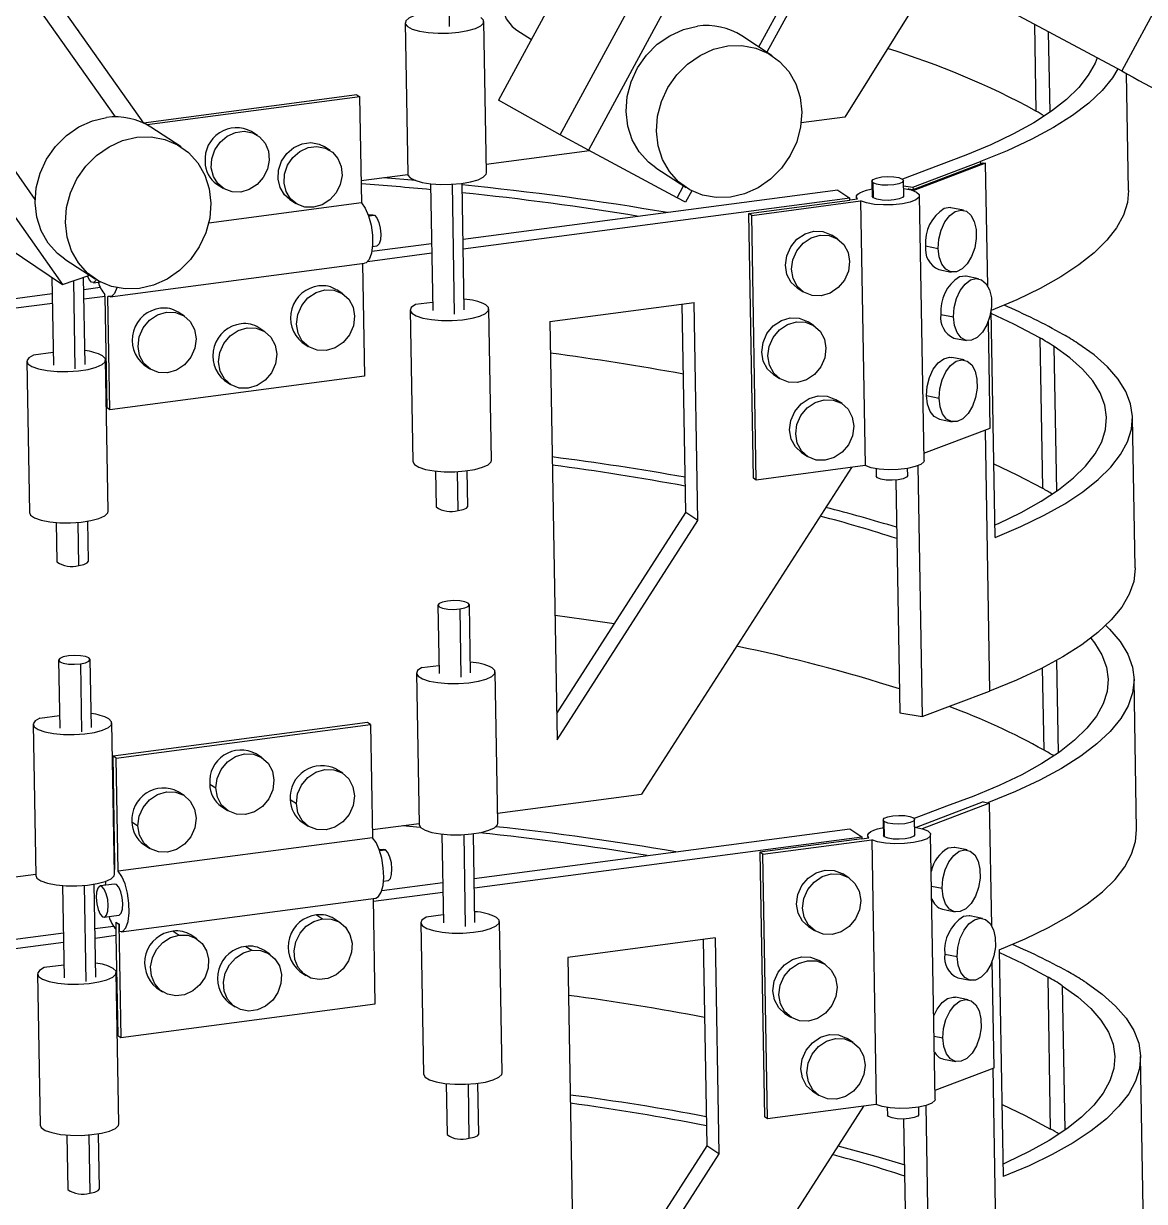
# Model space of a CAD drawing. Header units: inches. Extents: x 0.1 to 8.4, y 0.1 to 10.9.
# Drawn here: x 4.435 to 5.057, y 8.071 to 8.726 of the extents above; entities that cross this region are included whole.
import ezdxf

# ---------------------------------------------------------------- set-up
doc = ezdxf.new("R2010")
doc.units = ezdxf.units.IN
doc.header["$MEASUREMENT"] = 0

msp = doc.modelspace()

# ---------------------------------------------------------------- linework, layer by layer
at = {"color": 7, "linetype": 'Continuous', "lineweight": 25}
for p, q in [((4.78373, 8.84035), (4.69854, 8.68321)), ((4.73284, 8.66394), (4.81806, 8.82114)), ((4.83366, 8.81263), (4.74844, 8.65544)), ((4.83477, 8.81202), (5.04458, 8.69944)), ((5.09565, 8.79366), (5.04458, 8.69944)), ((4.84308, 8.71277), (4.88289, 8.7862)), ((4.88761, 8.78367), (4.84758, 8.70983)), ((4.94133, 8.75485), (4.89078, 8.67383)), ((4.50149, 8.67045), (4.44823, 8.74575)), ((4.43966, 8.73885), (4.48559, 8.67392)), ((4.64662, 8.72614), (4.64809, 8.64213)), ((4.69183, 8.64289), (4.69036, 8.7269)), ((4.70865, 8.72214), (4.71677, 8.71684)), ((4.46567, 8.72109), (4.46567, 8.72115)), ((4.85048, 8.70794), (4.83366, 8.71892)), ((4.4412, 8.62811), (4.39073, 8.69946)), ((5.04837, 8.63298), (5.04724, 8.69802)), ((4.37906, 8.69006), (4.4563, 8.58085)), ((4.61985, 8.68617), (4.50144, 8.67052)), ((4.62153, 8.68507), (4.50341, 8.66946)), ((4.61985, 8.68617), (4.62153, 8.68507)), ((4.62256, 8.62599), (4.62153, 8.68507)), ((4.73284, 8.66394), (4.69854, 8.68321)), ((4.89078, 8.67383), (4.86664, 8.67064)), ((4.52229, 8.65724), (4.50547, 8.66821)), ((4.56466, 8.66367), (4.5613, 8.66586)), ((4.74844, 8.65544), (4.73284, 8.66394)), ((4.60509, 8.6552), (4.60173, 8.6574)), ((4.74906, 8.65511), (4.69175, 8.64753)), ((4.79768, 8.62902), (4.74844, 8.65544)), ((4.78584, 8.64565), (4.80267, 8.63467)), ((4.94281, 8.647), (4.92281, 8.63938)), ((4.92869, 8.63483), (4.96609, 8.64907)), ((4.92871, 8.63355), (4.96612, 8.64779)), ((4.96904, 8.64814), (4.92921, 8.63298)), ((4.96609, 8.64907), (4.96612, 8.64779)), ((4.96771, 8.6484), (4.96904, 8.64814)), ((4.97023, 8.57992), (4.96904, 8.64814)), ((4.64813, 8.64177), (4.62234, 8.63836)), ((4.6526, 8.63852), (4.63468, 8.63999)), ((4.66079, 8.63683), (4.66202, 8.56648)), ((4.67952, 8.56678), (4.67829, 8.63701)), ((4.90592, 8.63821), (4.90606, 8.62981)), ((4.90674, 8.62889), (4.90659, 8.6373)), ((4.92356, 8.63011), (4.92341, 8.63852)), ((4.54217, 8.63655), (4.54554, 8.63436)), ((4.88688, 8.63326), (4.67884, 8.60577)), ((4.79768, 8.62902), (4.80125, 8.6356)), ((4.80583, 8.63284), (4.80245, 8.62659)), ((4.88688, 8.63326), (4.89361, 8.62887)), ((4.92346, 8.6357), (4.92869, 8.63483)), ((4.92643, 8.63393), (4.92605, 8.63378)), ((4.92643, 8.63393), (4.92871, 8.63355)), ((4.92854, 8.63311), (4.92921, 8.63298)), ((4.92869, 8.63483), (4.92871, 8.63355)), ((4.92921, 8.63298), (4.92921, 8.63287)), ((4.93487, 8.48314), (4.93231, 8.63017)), ((4.62243, 8.62611), (4.53758, 8.6149)), ((4.5826, 8.62809), (4.58597, 8.6259)), ((4.89361, 8.62887), (4.67893, 8.60051)), ((4.80245, 8.62659), (4.79768, 8.62902)), ((4.83749, 8.62031), (4.89363, 8.62773)), ((4.83912, 8.61924), (4.89956, 8.62723)), ((4.89363, 8.62773), (4.89361, 8.62887)), ((4.89363, 8.62777), (4.89791, 8.62833)), ((4.89732, 8.62956), (4.89734, 8.62826)), ((4.89956, 8.62723), (4.90213, 8.4802)), ((4.90674, 8.62889), (4.90606, 8.62981)), ((4.62861, 8.61958), (4.62626, 8.61927)), ((4.84005, 8.47328), (4.83749, 8.62031)), ((4.83912, 8.61924), (4.83749, 8.62031)), ((4.84168, 8.47222), (4.83912, 8.61924)), ((4.95666, 8.6221), (4.94971, 8.62347)), ((4.88692, 8.60607), (4.88356, 8.60827)), ((4.42677, 8.60075), (4.4563, 8.58085)), ((4.66147, 8.5982), (4.62577, 8.59348)), ((4.66138, 8.60347), (4.62814, 8.59907)), ((4.6285, 8.60192), (4.6309, 8.60224)), ((4.93571, 8.60226), (4.94266, 8.60089)), ((4.45766, 8.59494), (4.47448, 8.58397)), ((4.48286, 8.57397), (4.62417, 8.59264)), ((4.62297, 8.59248), (4.62406, 8.52989)), ((4.45055, 8.58473), (4.4514, 8.53601)), ((4.4563, 8.58085), (4.47108, 8.58586)), ((4.46889, 8.53631), (4.46805, 8.58483)), ((4.47108, 8.58586), (4.47066, 8.58646)), ((4.47108, 8.58586), (4.47131, 8.58604)), ((4.94295, 8.58913), (4.9499, 8.58776)), ((4.96512, 8.58406), (4.95817, 8.58543)), ((4.47737, 8.57915), (4.46817, 8.57794)), ((4.47352, 8.58178), (4.47735, 8.58229)), ((4.61201, 8.57567), (4.60865, 8.57786)), ((4.86443, 8.57896), (4.86779, 8.57677)), ((4.45071, 8.57563), (4.20051, 8.54257)), ((4.48004, 8.57423), (4.46826, 8.57267)), ((4.47999, 8.57426), (4.47997, 8.57524)), ((4.47999, 8.57426), (4.48004, 8.57423)), ((4.48112, 8.51229), (4.48004, 8.57423)), ((4.48275, 8.51122), (4.48165, 8.57411)), ((4.4508, 8.57036), (4.20724, 8.53818)), ((4.52405, 8.56325), (4.52068, 8.56545)), ((4.64941, 8.56651), (4.65087, 8.4825)), ((4.66194, 8.5709), (4.65233, 8.56963)), ((4.69461, 8.48326), (4.69315, 8.56728)), ((4.72706, 8.56019), (4.80711, 8.57077)), ((4.80249, 8.4542), (4.80048, 8.56989)), ((4.80922, 8.44981), (4.80711, 8.57077)), ((4.9743, 8.44033), (4.97211, 8.56635)), ((4.72706, 8.56019), (4.73111, 8.32799)), ((4.87378, 8.55792), (4.87041, 8.56011)), ((4.94417, 8.56422), (4.95112, 8.56285)), ((4.9716, 8.50111), (4.97057, 8.56045)), ((4.56881, 8.55462), (4.56545, 8.55681)), ((4.58952, 8.54855), (4.59289, 8.54636)), ((4.95141, 8.55109), (4.95836, 8.54972)), ((4.99915, 8.55118), (5.0006, 8.46763)), ((4.45128, 8.54307), (4.44023, 8.54161)), ((4.4818, 8.4549), (4.48033, 8.53892)), ((4.95714, 8.53893), (4.95019, 8.5403)), ((4.4366, 8.53816), (4.43806, 8.45414)), ((4.50156, 8.53614), (4.50492, 8.53394)), ((4.62406, 8.52989), (4.48275, 8.51122)), ((4.54632, 8.52751), (4.54969, 8.52531)), ((4.85129, 8.53081), (4.85465, 8.52861)), ((4.93619, 8.51908), (4.94314, 8.51772)), ((4.88927, 8.51464), (4.88591, 8.51683)), ((4.48275, 8.51122), (4.48112, 8.51229)), ((4.94343, 8.50596), (4.95038, 8.50459)), ((5.05202, 8.42341), (5.05057, 8.50696)), ((4.9348, 8.4871), (4.9716, 8.50111)), ((4.86678, 8.48752), (4.87015, 8.48533)), ((4.90213, 8.4802), (4.84168, 8.47222)), ((4.93138, 8.48014), (4.93381, 8.34078)), ((4.66358, 8.4772), (4.66392, 8.45726)), ((4.68142, 8.45756), (4.68107, 8.47738)), ((4.89447, 8.47919), (4.77797, 8.29781)), ((4.84168, 8.47222), (4.84005, 8.47328)), ((4.90822, 8.47854), (4.90829, 8.47439)), ((4.92579, 8.47469), (4.92572, 8.47869)), ((4.91915, 8.47221), (4.92141, 8.34284)), ((4.73086, 8.34248), (4.80249, 8.4542)), ((4.80922, 8.44981), (4.80249, 8.4542)), ((4.45292, 8.44864), (4.4533, 8.42679)), ((4.4708, 8.42709), (4.47041, 8.44934)), ((4.73111, 8.32799), (4.80922, 8.44981)), ((4.66488, 8.40265), (4.66554, 8.36484)), ((4.68303, 8.36515), (4.68237, 8.40295)), ((4.45425, 8.37218), (4.45491, 8.33437)), ((4.47241, 8.33468), (4.47175, 8.37248)), ((4.65585, 8.368), (4.66546, 8.36927)), ((4.65292, 8.36488), (4.65439, 8.28086)), ((4.69812, 8.28162), (4.69666, 8.36564)), ((5.0529, 8.27795), (5.05144, 8.3615)), ((4.93381, 8.34078), (4.97122, 8.35502)), ((4.92141, 8.34284), (4.93381, 8.34078)), ((4.44011, 8.33652), (4.44158, 8.2525)), ((4.44375, 8.33997), (4.45479, 8.34143)), ((4.48531, 8.25327), (4.48385, 8.33728)), ((4.6258, 8.33749), (4.48449, 8.31882)), ((4.48612, 8.31775), (4.62743, 8.33642)), ((4.62743, 8.33642), (4.6258, 8.33749)), ((4.62743, 8.33642), (4.62853, 8.27353)), ((4.48553, 8.25917), (4.48449, 8.31882)), ((4.48612, 8.31775), (4.48449, 8.31882)), ((4.48722, 8.25486), (4.48612, 8.31775)), ((4.56722, 8.31795), (4.56386, 8.32014)), ((4.61199, 8.30931), (4.60862, 8.31151)), ((4.53814, 8.30335), (4.54151, 8.30116)), ((4.52402, 8.2969), (4.52066, 8.29909)), ((4.69803, 8.28725), (4.77797, 8.29781)), ((4.54473, 8.29083), (4.5481, 8.28864)), ((4.58291, 8.29472), (4.58627, 8.29252)), ((4.94736, 8.29103), (4.92938, 8.28419)), ((4.96771, 8.29344), (4.93048, 8.27927)), ((4.97119, 8.29276), (4.93383, 8.27854)), ((4.96771, 8.29344), (4.97119, 8.29276)), ((4.97022, 8.29295), (4.97064, 8.29311)), ((4.97238, 8.22454), (4.97119, 8.29276)), ((4.9121, 8.28336), (4.91225, 8.27496)), ((4.92974, 8.27527), (4.9296, 8.28367)), ((4.49494, 8.28231), (4.49831, 8.28011)), ((4.5895, 8.2822), (4.59286, 8.28)), ((4.62845, 8.27805), (4.65438, 8.28148)), ((4.6452, 8.28027), (4.65504, 8.27943)), ((4.68502, 8.25093), (4.89361, 8.27849)), ((4.89361, 8.27849), (4.90033, 8.2741)), ((4.91292, 8.27405), (4.91277, 8.28245)), ((4.92967, 8.27946), (4.93057, 8.27931)), ((4.62853, 8.27353), (4.48722, 8.25486)), ((4.66709, 8.27556), (4.66795, 8.22622)), ((4.68545, 8.22652), (4.68459, 8.27574)), ((4.68511, 8.24566), (4.90033, 8.2741)), ((4.90035, 8.27295), (4.84367, 8.26546)), ((4.8453, 8.2644), (4.90575, 8.27238)), ((4.90033, 8.2741), (4.90035, 8.27295)), ((4.90035, 8.27299), (4.9041, 8.27349)), ((4.9035, 8.27471), (4.90353, 8.27341)), ((4.90575, 8.27238), (4.90831, 8.12536)), ((4.91292, 8.27405), (4.91225, 8.27496)), ((4.94106, 8.1283), (4.93849, 8.27532)), ((4.50153, 8.26979), (4.5049, 8.26759)), ((4.63484, 8.26706), (4.63238, 8.26673)), ((4.63584, 8.26678), (4.63484, 8.26706)), ((4.84367, 8.26546), (4.84623, 8.11843)), ((4.8453, 8.2644), (4.84367, 8.26546)), ((4.84787, 8.11737), (4.8453, 8.2644)), ((4.95881, 8.26672), (4.95186, 8.26809)), ((4.48521, 8.25913), (4.48553, 8.25917)), ((4.48554, 8.25593), (4.48548, 8.25916)), ((4.33385, 8.23913), (4.44156, 8.25336)), ((4.48553, 8.25618), (4.48526, 8.25615)), ((4.48554, 8.25593), (4.48527, 8.256)), ((4.8931, 8.25123), (4.88974, 8.25342)), ((4.45644, 8.247), (4.45733, 8.19575)), ((4.47483, 8.19605), (4.47392, 8.24771)), ((4.48536, 8.24778), (4.47728, 8.24672)), ((4.63372, 8.24415), (4.66756, 8.24862)), ((4.63466, 8.24938), (4.63713, 8.24971)), ((4.48901, 8.22134), (4.63032, 8.24001)), ((4.63006, 8.18118), (4.62904, 8.23984)), ((4.62907, 8.23825), (4.66765, 8.24335)), ((4.9451, 8.23375), (4.95205, 8.23238)), ((4.47957, 8.22937), (4.48765, 8.23043)), ((4.4861, 8.22663), (4.48597, 8.22662)), ((4.48597, 8.22662), (4.4861, 8.21936)), ((4.48597, 8.22662), (4.48766, 8.22552)), ((4.4861, 8.22663), (4.48778, 8.22554)), ((4.48778, 8.22554), (4.48766, 8.22552)), ((4.48766, 8.22552), (4.48875, 8.16251)), ((4.48778, 8.22554), (4.48785, 8.22147)), ((4.59744, 8.23063), (4.6008, 8.22843)), ((4.61066, 8.22628), (4.60729, 8.22848)), ((4.65534, 8.22625), (4.6568, 8.14224)), ((4.66787, 8.23064), (4.65826, 8.22937)), ((4.70054, 8.143), (4.69908, 8.22701)), ((4.96727, 8.22868), (4.96032, 8.23005)), ((4.20724, 8.1878), (4.45689, 8.22078)), ((4.47435, 8.22309), (4.48466, 8.22445)), ((4.47445, 8.21782), (4.4861, 8.21936)), ((4.4861, 8.21936), (4.48707, 8.16361)), ((4.51782, 8.22164), (4.52119, 8.21944)), ((4.53104, 8.21729), (4.52768, 8.21949)), ((4.87062, 8.22412), (4.87398, 8.22192)), ((4.21396, 8.1834), (4.45699, 8.21552)), ((4.55825, 8.21317), (4.56162, 8.21098)), ((4.8188, 8.21786), (4.73702, 8.20705)), ((4.81216, 8.21698), (4.81416, 8.10232)), ((4.8188, 8.21786), (4.82089, 8.09793)), ((4.57147, 8.20883), (4.56811, 8.21102)), ((4.73702, 8.20705), (4.74109, 7.97368)), ((4.87996, 8.20307), (4.8766, 8.20527)), ((4.94632, 8.20883), (4.95327, 8.20747)), ((4.97375, 8.14573), (4.97272, 8.20507)), ((4.97663, 8.21133), (4.97883, 8.0853)), ((4.45721, 8.20281), (4.44616, 8.20135)), ((4.48773, 8.11464), (4.48627, 8.19866)), ((4.58817, 8.19917), (4.59153, 8.19698)), ((4.44253, 8.19789), (4.44399, 8.11388)), ((4.95356, 8.19571), (4.96051, 8.19434)), ((5.00514, 8.11167), (5.00367, 8.19615)), ((4.50855, 8.19018), (4.51192, 8.18799)), ((4.48875, 8.16251), (4.63006, 8.18118)), ((4.54898, 8.18172), (4.55235, 8.17952)), ((4.95929, 8.18355), (4.95234, 8.18492)), ((4.85747, 8.17596), (4.86084, 8.17376)), ((4.48707, 8.16361), (4.48875, 8.16251)), ((4.89546, 8.15979), (4.89209, 8.16199)), ((4.94558, 8.15058), (4.95253, 8.14921)), ((5.05656, 8.06744), (5.05509, 8.15193)), ((4.94097, 8.13325), (4.97375, 8.14573)), ((4.66951, 8.13694), (4.67, 8.1086)), ((4.6875, 8.1089), (4.68701, 8.13712)), ((4.87297, 8.13268), (4.87633, 8.13048)), ((4.90119, 8.12442), (4.7847, 7.94304)), ((4.90831, 8.12536), (4.84787, 8.11737)), ((4.91441, 8.12369), (4.91448, 8.11954)), ((4.93197, 8.11984), (4.9319, 8.12384)), ((4.93836, 7.98481), (4.93592, 8.12474)), ((4.84787, 8.11737), (4.84623, 8.11843)), ((4.92595, 7.98688), (4.92368, 8.11727)), ((4.45885, 8.10838), (4.45938, 8.07813)), ((4.47688, 8.07843), (4.47634, 8.10908)), ((4.81416, 8.10232), (4.74083, 7.98815)), ((4.82089, 8.09793), (4.81416, 8.10232)), ((4.82089, 8.09793), (4.74109, 7.97368))]:
    msp.add_line(p, q, dxfattribs=at)
at = {"color": 8, "linetype": 'Continuous', "lineweight": 25}
for p, q in [((4.67135, 8.72406), (4.67091, 8.74927)), ((4.99611, 8.72545), (4.99695, 8.6772)), ((5.00481, 8.67657), (5.00403, 8.7212)), ((4.67413, 8.56444), (4.67288, 8.63652)), ((4.62639, 8.61889), (4.6296, 8.61931)), ((4.46351, 8.53397), (4.46266, 8.58301)), ((5.00848, 8.46606), (5.00708, 8.54636)), ((4.96869, 8.5), (4.97122, 8.35502)), ((4.67604, 8.45522), (4.67566, 8.47689)), ((4.46541, 8.42475), (4.465, 8.44868)), ((4.67699, 8.40061), (4.67765, 8.3628)), ((4.46637, 8.37014), (4.46703, 8.33233)), ((5.00845, 8.37203), (5.00935, 8.3206)), ((5.00147, 8.32217), (5.00068, 8.3679)), ((4.97064, 8.29287), (4.97064, 8.29311)), ((4.67917, 8.27525), (4.68006, 8.22417)), ((4.63251, 8.26634), (4.63584, 8.26678)), ((4.46851, 8.24704), (4.46944, 8.1937)), ((4.93899, 8.24665), (4.94481, 8.24551)), ((5.0116, 8.19134), (5.013, 8.11103)), ((4.94045, 8.16329), (4.94529, 8.16234)), ((4.97576, 7.99905), (4.97321, 8.14553)), ((4.68159, 8.13663), (4.68211, 8.10655)), ((4.47093, 8.10842), (4.47149, 8.07608))]:
    msp.add_line(p, q, dxfattribs=at)
at = {"color": 7, "linetype": 'Continuous', "lineweight": 25, "flags": 128}
for points in [[(4.73256, 8.75878), (4.72831, 8.76079), (4.72299, 8.76163), (4.71749, 8.7609), (4.71222, 8.75866), (4.70758, 8.75507), (4.7039, 8.75039), (4.70146, 8.74498), (4.70044, 8.73923), (4.70091, 8.73357), (4.70285, 8.72843), (4.7061, 8.72417), (4.70865, 8.72214)], [(4.65194, 8.73024), (4.64877, 8.72884), (4.64698, 8.72727), (4.6467, 8.72566), (4.64795, 8.7241), (4.65064, 8.72272), (4.65458, 8.7216), (4.65949, 8.72083), (4.66504, 8.72045), (4.67082, 8.7205), (4.67645, 8.72098), (4.68152, 8.72184), (4.68567, 8.72303), (4.68862, 8.72446), (4.69016, 8.72604), (4.69018, 8.72766), (4.68868, 8.72919)], [(4.46567, 8.72109), (4.46567, 8.72114), (4.465, 8.72206), (4.46498, 8.72208)], [(4.78584, 8.64565), (4.78172, 8.64881), (4.77659, 8.65451), (4.77273, 8.66128), (4.7703, 8.66886), (4.76938, 8.67695), (4.77001, 8.68525), (4.77217, 8.69343), (4.77577, 8.70119), (4.78068, 8.70822), (4.78671, 8.71425), (4.79362, 8.71905), (4.80116, 8.72244), (4.80902, 8.72429)], [(4.8273, 8.6293), (4.81941, 8.62907), (4.8118, 8.63046), (4.80475, 8.63342), (4.79854, 8.63783), (4.79341, 8.64353), (4.78955, 8.6503), (4.78712, 8.65788), (4.7862, 8.66597), (4.78683, 8.67427), (4.78899, 8.68245), (4.79259, 8.69021), (4.7975, 8.69724), (4.80353, 8.70327), (4.81044, 8.70808), (4.81798, 8.71147), (4.82584, 8.71332)], [(4.82584, 8.71332), (4.83373, 8.71355), (4.84135, 8.71216), (4.84839, 8.7092), (4.8546, 8.70478), (4.85974, 8.69908), (4.86359, 8.69231), (4.86603, 8.68474), (4.86695, 8.67664), (4.86631, 8.66834), (4.86415, 8.66016), (4.86055, 8.65241), (4.85564, 8.64538), (4.84961, 8.63934), (4.8427, 8.63454), (4.83517, 8.63115), (4.8273, 8.6293)], [(5.03091, 8.70677), (5.02978, 8.70385), (5.02604, 8.69705), (5.02073, 8.69031), (5.0139, 8.68365), (5.00557, 8.67711), (4.99577, 8.6707), (4.98455, 8.66446), (4.97194, 8.65842), (4.95801, 8.65259), (4.94281, 8.647)], [(5.04252, 8.70055), (5.0395, 8.69565), (5.03371, 8.68857), (5.02629, 8.68158), (5.01727, 8.67471), (5.00669, 8.668), (4.9946, 8.66147), (4.98105, 8.65516), (4.96609, 8.64907)], [(4.45766, 8.59494), (4.45354, 8.5981), (4.4484, 8.60381), (4.44455, 8.61057), (4.44211, 8.61815), (4.44119, 8.62624), (4.44183, 8.63454), (4.44399, 8.64273), (4.44759, 8.65048), (4.4525, 8.65751), (4.45853, 8.66354), (4.46544, 8.66835), (4.47297, 8.67174), (4.48083, 8.67359)], [(4.49766, 8.66261), (4.50555, 8.66284), (4.51316, 8.66145), (4.52021, 8.65849), (4.52642, 8.65408), (4.53155, 8.64838), (4.53541, 8.64161), (4.53784, 8.63403), (4.53876, 8.62594), (4.53813, 8.61764), (4.53597, 8.60946), (4.53236, 8.6017), (4.52745, 8.59467), (4.52143, 8.58864), (4.51451, 8.58383), (4.50698, 8.58044), (4.49912, 8.5786)], [(4.55539, 8.63221), (4.55062, 8.63233), (4.54624, 8.63393), (4.54266, 8.63687), (4.54017, 8.64089), (4.53902, 8.64563), (4.53929, 8.65067), (4.54097, 8.65557), (4.5439, 8.65988), (4.54783, 8.66323), (4.5524, 8.66531), (4.55722, 8.66595), (4.56184, 8.66508), (4.56587, 8.66278), (4.56894, 8.65926), (4.57078, 8.65483), (4.57123, 8.64988), (4.57024, 8.64486), (4.56791, 8.6402), (4.56444, 8.63633), (4.56014, 8.63358), (4.55539, 8.63221)], [(4.49912, 8.5786), (4.49123, 8.57836), (4.48361, 8.57975), (4.47657, 8.58271), (4.47036, 8.58713), (4.46522, 8.59283), (4.46137, 8.5996), (4.45893, 8.60718), (4.45801, 8.61527), (4.45865, 8.62357), (4.46081, 8.63175), (4.46441, 8.63951), (4.46932, 8.64653), (4.47535, 8.65257), (4.48226, 8.65737), (4.48979, 8.66076), (4.49766, 8.66261)], [(4.5826, 8.62809), (4.57972, 8.6306), (4.57724, 8.63462), (4.57608, 8.63936), (4.57636, 8.6444), (4.57803, 8.6493), (4.58097, 8.65361), (4.5849, 8.65696), (4.58947, 8.65904), (4.59428, 8.65968), (4.59891, 8.65881), (4.60173, 8.6574)], [(4.59582, 8.62375), (4.59105, 8.62386), (4.58667, 8.62546), (4.58309, 8.6284), (4.5806, 8.63242), (4.57945, 8.63717), (4.57972, 8.64221), (4.5814, 8.6471), (4.58433, 8.65142), (4.58826, 8.65476), (4.59283, 8.65685), (4.59765, 8.65748), (4.60227, 8.65661), (4.6063, 8.65432), (4.60937, 8.6508), (4.61121, 8.64637), (4.61166, 8.64142), (4.61067, 8.6364), (4.60834, 8.63174), (4.60487, 8.62787), (4.60057, 8.62512), (4.59582, 8.62375)], [(4.64809, 8.64213), (4.64817, 8.64164), (4.64941, 8.64009), (4.6521, 8.6387), (4.65604, 8.63758), (4.66096, 8.63681), (4.6665, 8.63644), (4.67229, 8.63649), (4.67791, 8.63696), (4.68298, 8.63782), (4.68713, 8.63901), (4.69008, 8.64045), (4.69162, 8.64203), (4.69183, 8.64289)], [(4.90659, 8.6373), (4.90592, 8.63822), (4.90658, 8.63916), (4.90847, 8.63998), (4.9113, 8.64056), (4.91465, 8.6408), (4.91799, 8.64067), (4.92084, 8.64019), (4.92274, 8.63943)], [(4.92274, 8.63943), (4.92341, 8.63851), (4.92275, 8.63757), (4.92086, 8.63674), (4.91803, 8.63617), (4.91468, 8.63593), (4.91133, 8.63606), (4.90849, 8.63654), (4.90659, 8.6373)], [(4.89791, 8.62833), (4.89738, 8.62919), (4.8974, 8.63006), (4.89799, 8.63093), (4.89911, 8.63176), (4.90075, 8.63254), (4.90283, 8.63322), (4.90531, 8.6338), (4.90599, 8.63393)], [(4.92349, 8.63424), (4.92357, 8.63423), (4.92773, 8.63336), (4.93069, 8.63217), (4.93217, 8.63076), (4.93203, 8.62928), (4.93029, 8.62784), (4.92711, 8.6266), (4.92279, 8.62566), (4.91772, 8.62511), (4.91238, 8.625), (4.90727, 8.62535), (4.90286, 8.62611), (4.89956, 8.62723), (4.89956, 8.62723)], [(5.04837, 8.63298), (5.04778, 8.62642), (5.04558, 8.61937), (5.04177, 8.61235), (5.03637, 8.60538), (5.02939, 8.5985), (5.02086, 8.59173), (5.01083, 8.58511), (4.99932, 8.57865), (4.9864, 8.57239), (4.97211, 8.56635)], [(4.62243, 8.62611), (4.62453, 8.62324), (4.62635, 8.619), (4.62772, 8.61384), (4.62848, 8.60828), (4.62857, 8.6029), (4.62797, 8.59825), (4.62674, 8.5948), (4.62501, 8.59291), (4.62417, 8.59264)], [(4.92356, 8.63011), (4.92356, 8.63011), (4.9229, 8.62916), (4.92101, 8.62834), (4.91817, 8.62777), (4.91483, 8.62753), (4.91148, 8.62765), (4.90864, 8.62814), (4.90674, 8.62889)], [(4.62861, 8.61958), (4.6296, 8.61931), (4.6309, 8.61783), (4.63203, 8.6153), (4.6328, 8.6121), (4.63312, 8.60871), (4.63292, 8.60567), (4.63223, 8.60342), (4.63117, 8.60231), (4.6309, 8.60224)], [(4.94266, 8.60089), (4.94305, 8.60602), (4.94434, 8.61106), (4.94643, 8.61555), (4.94913, 8.6191), (4.9522, 8.62139), (4.95536, 8.62221), (4.95834, 8.62151), (4.96087, 8.61933), (4.96273, 8.61587), (4.96374, 8.61144), (4.96383, 8.60643), (4.96298, 8.60129), (4.96127, 8.59647), (4.95885, 8.5924), (4.95593, 8.58945), (4.95278, 8.58788), (4.94967, 8.58781), (4.94689, 8.58928), (4.94467, 8.59213), (4.94322, 8.59612), (4.94266, 8.60089)], [(4.94971, 8.62347), (4.94934, 8.62353), (4.94604, 8.6231)], [(4.86443, 8.57896), (4.8611, 8.58201), (4.85872, 8.58639), (4.85784, 8.59148), (4.85854, 8.59678), (4.86076, 8.60177), (4.86426, 8.60596), (4.86872, 8.60894), (4.8737, 8.61042), (4.8787, 8.61026), (4.88325, 8.60846), (4.88356, 8.60827)], [(4.87765, 8.57462), (4.87264, 8.57478), (4.8681, 8.57657), (4.86446, 8.57982), (4.86209, 8.5842), (4.86121, 8.58929), (4.86191, 8.59458), (4.86412, 8.59957), (4.86763, 8.60376), (4.87209, 8.60674), (4.87706, 8.60822)], [(4.87706, 8.60822), (4.88207, 8.60806), (4.88661, 8.60627), (4.89025, 8.60302), (4.89263, 8.59864), (4.89351, 8.59355), (4.89281, 8.58826), (4.89059, 8.58327), (4.88709, 8.57908), (4.88263, 8.5761), (4.87765, 8.57462)], [(4.47252, 8.58205), (4.47122, 8.58353), (4.47026, 8.58558)], [(4.95817, 8.58543), (4.95779, 8.58549), (4.9545, 8.58506)], [(4.47512, 8.58356), (4.47485, 8.58296), (4.47379, 8.58185), (4.47252, 8.58205)], [(4.48652, 8.57902), (4.48651, 8.57898), (4.48528, 8.57587), (4.48361, 8.5742), (4.48165, 8.57411)], [(4.5863, 8.55888), (4.587, 8.56417), (4.58921, 8.56916), (4.59272, 8.57335), (4.59718, 8.57633), (4.60216, 8.57781), (4.60716, 8.57765), (4.6117, 8.57586), (4.61534, 8.57261), (4.61772, 8.56823), (4.6186, 8.56315)], [(4.95112, 8.56285), (4.9515, 8.56798), (4.9528, 8.57302), (4.95489, 8.57751), (4.95759, 8.58105), (4.96065, 8.58334), (4.96382, 8.58417), (4.9668, 8.58346), (4.96933, 8.58128), (4.97118, 8.57782), (4.9722, 8.57339), (4.97229, 8.56838), (4.97144, 8.56324), (4.96973, 8.55843), (4.96731, 8.55436), (4.96439, 8.55141), (4.96124, 8.54983), (4.95813, 8.54977), (4.95535, 8.55123), (4.95313, 8.55408), (4.95168, 8.55807), (4.95112, 8.56285)], [(4.49833, 8.54646), (4.49903, 8.55176), (4.50124, 8.55675), (4.50475, 8.56094), (4.50921, 8.56392), (4.51419, 8.5654), (4.51919, 8.56524), (4.52374, 8.56345), (4.52738, 8.5602), (4.52975, 8.55582), (4.53063, 8.55073)], [(4.65233, 8.56963), (4.6501, 8.56808), (4.64941, 8.56643), (4.65031, 8.56482), (4.65274, 8.56336), (4.65652, 8.56216), (4.66137, 8.5613), (4.66694, 8.56085), (4.67283, 8.56084), (4.6786, 8.56127), (4.68385, 8.56211), (4.68817, 8.5633), (4.69127, 8.56475), (4.69291, 8.56635), (4.69298, 8.568), (4.69146, 8.56956)], [(4.99915, 8.55118), (4.98471, 8.55883), (4.97213, 8.5648)], [(4.6186, 8.56315), (4.6179, 8.55785), (4.61569, 8.55286), (4.61218, 8.54867), (4.60772, 8.54569), (4.60274, 8.54421), (4.59774, 8.54437), (4.59319, 8.54616), (4.58956, 8.54941), (4.58718, 8.55379), (4.5863, 8.55888)], [(4.85129, 8.53081), (4.84796, 8.53386), (4.84558, 8.53824), (4.8447, 8.54333), (4.8454, 8.54862), (4.84761, 8.55361), (4.85112, 8.5578), (4.85558, 8.56078), (4.86056, 8.56226), (4.86556, 8.5621), (4.87011, 8.56031), (4.87041, 8.56011)], [(4.86451, 8.52646), (4.8595, 8.52662), (4.85496, 8.52842), (4.85132, 8.53166), (4.84894, 8.53604), (4.84806, 8.54113), (4.84876, 8.54643), (4.85098, 8.55141), (4.85448, 8.5556), (4.85894, 8.55858), (4.86392, 8.56007)], [(4.86392, 8.56007), (4.86893, 8.5599), (4.87347, 8.55811), (4.87711, 8.55487), (4.87948, 8.55049), (4.88036, 8.5454), (4.87966, 8.5401), (4.87745, 8.53511), (4.87394, 8.53092), (4.86948, 8.52794), (4.86451, 8.52646)], [(4.5431, 8.53783), (4.5438, 8.54313), (4.54601, 8.54811), (4.54952, 8.5523), (4.55398, 8.55529), (4.55896, 8.55677), (4.56396, 8.5566), (4.5685, 8.55481), (4.57214, 8.55157), (4.57452, 8.54719), (4.5754, 8.5421)], [(4.53063, 8.55073), (4.52993, 8.54543), (4.52772, 8.54045), (4.52421, 8.53626), (4.51975, 8.53328), (4.51478, 8.53179), (4.50977, 8.53196), (4.50523, 8.53375), (4.50159, 8.53699), (4.49921, 8.54138), (4.49833, 8.54646)], [(4.97418, 8.44727), (4.97617, 8.44816), (4.98868, 8.4542), (4.99982, 8.46042), (5.00955, 8.46682), (5.01781, 8.47335), (5.02457, 8.47999), (5.02982, 8.48671), (5.03352, 8.49349), (5.03566, 8.5003), (5.03624, 8.50711), (5.03524, 8.51388), (5.03268, 8.5206), (5.02856, 8.52724), (5.02291, 8.53376), (5.01574, 8.54014), (5.00708, 8.54636)], [(4.9743, 8.44033), (4.9886, 8.44637), (5.00152, 8.45263), (5.01303, 8.45908), (5.02306, 8.46571), (5.03159, 8.47247), (5.03857, 8.47936), (5.04397, 8.48632), (5.04778, 8.49335), (5.04998, 8.5004), (5.05055, 8.50745), (5.04951, 8.51447), (5.04684, 8.52143), (5.04256, 8.5283), (5.0367, 8.53506), (5.02927, 8.54167), (5.0203, 8.54811)], [(4.44023, 8.54161), (4.43764, 8.54006), (4.43661, 8.5384), (4.43722, 8.53675), (4.43942, 8.53524), (4.44305, 8.53397), (4.44784, 8.53304), (4.45343, 8.53253), (4.45939, 8.53247), (4.46528, 8.53286), (4.47066, 8.53368), (4.47513, 8.53486), (4.47835, 8.53632), (4.48007, 8.53795), (4.48018, 8.53962), (4.47865, 8.5412)], [(4.5754, 8.5421), (4.5747, 8.5368), (4.57249, 8.53181), (4.56898, 8.52762), (4.56452, 8.52464), (4.55954, 8.52316), (4.55454, 8.52332), (4.54999, 8.52512), (4.54636, 8.52836), (4.54398, 8.53274), (4.5431, 8.53783)], [(4.93619, 8.51908), (4.93657, 8.52422), (4.93787, 8.52925), (4.93996, 8.53374), (4.94266, 8.53729), (4.94573, 8.53958), (4.94889, 8.54041), (4.95019, 8.5403)], [(4.94314, 8.51772), (4.94353, 8.52285), (4.94482, 8.52788), (4.94691, 8.53238), (4.94961, 8.53592), (4.95268, 8.53821), (4.95584, 8.53904), (4.95882, 8.53833), (4.96135, 8.53615), (4.96321, 8.53269), (4.96422, 8.52826), (4.96431, 8.52325), (4.96346, 8.51811), (4.96175, 8.51329), (4.95933, 8.50923), (4.95641, 8.50628), (4.95326, 8.5047), (4.95015, 8.50464), (4.94737, 8.5061), (4.94515, 8.50895), (4.9437, 8.51294), (4.94314, 8.51772)], [(4.86678, 8.48752), (4.86345, 8.49058), (4.86108, 8.49496), (4.8602, 8.50004), (4.8609, 8.50534), (4.86311, 8.51033), (4.86662, 8.51452), (4.87108, 8.5175), (4.87605, 8.51898), (4.88106, 8.51882), (4.8856, 8.51703), (4.88591, 8.51683)], [(4.94343, 8.50596), (4.9432, 8.50601), (4.94042, 8.50747), (4.9382, 8.51032), (4.93675, 8.51431), (4.93619, 8.51908)], [(4.88, 8.48318), (4.875, 8.48334), (4.87046, 8.48513), (4.86682, 8.48838), (4.86444, 8.49276), (4.86356, 8.49785), (4.86426, 8.50315), (4.86647, 8.50813), (4.86998, 8.51232), (4.87444, 8.5153), (4.87942, 8.51679)], [(4.87942, 8.51679), (4.88442, 8.51662), (4.88897, 8.51483), (4.8926, 8.51159), (4.89498, 8.50721), (4.89586, 8.50212), (4.89516, 8.49682), (4.89295, 8.49183), (4.88944, 8.48764), (4.88498, 8.48466), (4.88, 8.48318)], [(4.65087, 8.4825), (4.65087, 8.48242), (4.65178, 8.48081), (4.6542, 8.47935), (4.65798, 8.47815), (4.66283, 8.47729), (4.66841, 8.47684), (4.67429, 8.47683), (4.68007, 8.47726), (4.68531, 8.4781), (4.68964, 8.47928), (4.69273, 8.48073), (4.69438, 8.48234), (4.69461, 8.48326)], [(4.93487, 8.48314), (4.93467, 8.48237), (4.93303, 8.48092), (4.92991, 8.47964), (4.9256, 8.47867), (4.9205, 8.47809), (4.91511, 8.47797), (4.90993, 8.47831), (4.90546, 8.47908), (4.90213, 8.4802)], [(4.97359, 8.48126), (4.98644, 8.47515), (5.0006, 8.46763)], [(4.92579, 8.47469), (4.92579, 8.47468), (4.92513, 8.47374), (4.92324, 8.47292), (4.9204, 8.47234), (4.91706, 8.4721), (4.91371, 8.47223), (4.91087, 8.47271), (4.90896, 8.47347), (4.90829, 8.47439)], [(4.43806, 8.45414), (4.43868, 8.45274), (4.44089, 8.45122), (4.44452, 8.44995), (4.44931, 8.44903), (4.45489, 8.44851), (4.46085, 8.44845), (4.46675, 8.44884), (4.47213, 8.44966), (4.4766, 8.45085), (4.47981, 8.4523), (4.48154, 8.45393), (4.4818, 8.4549)], [(4.67604, 8.45522), (4.67887, 8.45579), (4.68076, 8.45661), (4.68142, 8.45756), (4.68142, 8.45756)], [(4.46541, 8.42475), (4.46825, 8.42532), (4.47014, 8.42614), (4.4708, 8.42709), (4.4708, 8.42709)], [(5.05202, 8.42341), (5.05203, 8.42311), (5.05124, 8.41593), (5.04877, 8.40875), (5.04463, 8.4016), (5.03883, 8.39452), (5.03141, 8.38753), (5.02239, 8.38066), (5.01182, 8.37395), (4.99973, 8.36742), (4.98617, 8.3611), (4.97122, 8.35502)], [(4.67699, 8.40061), (4.67982, 8.40118), (4.68171, 8.402), (4.68237, 8.40295), (4.6817, 8.40387), (4.6798, 8.40463), (4.67695, 8.40511), (4.67361, 8.40524), (4.67026, 8.405), (4.66743, 8.40442), (4.66554, 8.4036), (4.66488, 8.40266), (4.66555, 8.40173), (4.66745, 8.40098), (4.67029, 8.40049), (4.67364, 8.40036), (4.67699, 8.40061)], [(4.76277, 8.39225), (4.7459, 8.39477), (4.72991, 8.39698)], [(5.03573, 8.39139), (5.03782, 8.38935), (5.04372, 8.38246), (5.04797, 8.37545), (5.05055, 8.36835), (5.05144, 8.3612), (5.05065, 8.35401), (5.04819, 8.34683), (5.04404, 8.33969), (5.03825, 8.3326), (5.03083, 8.32561), (5.02181, 8.31875), (5.01123, 8.31204), (4.99914, 8.30551), (4.98559, 8.29919), (4.97064, 8.29311)], [(5.02742, 8.38432), (5.02948, 8.38172), (5.03359, 8.37507), (5.03614, 8.36833), (5.03711, 8.36153), (5.03651, 8.35471), (5.03433, 8.34788), (5.03058, 8.34108), (5.02528, 8.33434), (5.01845, 8.32769), (5.01011, 8.32114), (5.00031, 8.31474), (4.98909, 8.3085), (4.97649, 8.30245), (4.96256, 8.29662), (4.94736, 8.29103)], [(4.46637, 8.37014), (4.4692, 8.37071), (4.47109, 8.37153), (4.47175, 8.37248), (4.47108, 8.3734), (4.46917, 8.37416), (4.46633, 8.37464), (4.46298, 8.37477), (4.45964, 8.37453), (4.4568, 8.37395), (4.45491, 8.37313), (4.45425, 8.37219), (4.45493, 8.37126), (4.45683, 8.37051), (4.45967, 8.37002), (4.46302, 8.36989), (4.46637, 8.37014)], [(4.65585, 8.368), (4.65362, 8.36644), (4.65293, 8.3648), (4.65383, 8.36319), (4.65625, 8.36173), (4.66003, 8.36052), (4.66488, 8.35967), (4.67046, 8.35922), (4.67634, 8.35921), (4.68212, 8.35964), (4.68736, 8.36047), (4.69169, 8.36166), (4.69478, 8.36311), (4.69643, 8.36472), (4.69649, 8.36636), (4.69498, 8.36793)], [(4.44375, 8.33997), (4.44116, 8.33843), (4.44013, 8.33677), (4.44073, 8.33512), (4.44294, 8.3336), (4.44657, 8.33233), (4.45136, 8.3314), (4.45694, 8.33089), (4.4629, 8.33083), (4.4688, 8.33122), (4.47418, 8.33204), (4.47865, 8.33322), (4.48186, 8.33468), (4.48359, 8.33631), (4.48369, 8.33798), (4.48217, 8.33957)], [(4.54151, 8.30116), (4.54221, 8.30645), (4.54442, 8.31144), (4.54793, 8.31563), (4.55239, 8.31861), (4.55737, 8.32009), (4.56237, 8.31993), (4.56691, 8.31814), (4.57055, 8.31489), (4.57293, 8.31051), (4.57381, 8.30543)], [(4.58627, 8.29252), (4.58697, 8.29782), (4.58919, 8.30281), (4.5927, 8.307), (4.59716, 8.30998), (4.60213, 8.31146), (4.60714, 8.3113), (4.61168, 8.30951), (4.61532, 8.30626), (4.61769, 8.30188), (4.61857, 8.29679)], [(4.57381, 8.30543), (4.57311, 8.30013), (4.5709, 8.29514), (4.56739, 8.29095), (4.56293, 8.28797), (4.55795, 8.28649), (4.55295, 8.28665), (4.5484, 8.28844), (4.54476, 8.29169), (4.54239, 8.29607), (4.54151, 8.30116)], [(4.49831, 8.28011), (4.49901, 8.28541), (4.50122, 8.29039), (4.50473, 8.29458), (4.50919, 8.29757), (4.51417, 8.29905), (4.51917, 8.29888), (4.52371, 8.29709), (4.52735, 8.29385), (4.52973, 8.28947), (4.53061, 8.28438)], [(4.61857, 8.29679), (4.61787, 8.2915), (4.61566, 8.28651), (4.61215, 8.28232), (4.60769, 8.27934), (4.60272, 8.27786), (4.59771, 8.27802), (4.59317, 8.27981), (4.58953, 8.28306), (4.58716, 8.28744), (4.58627, 8.29252)], [(4.53061, 8.28438), (4.52991, 8.27908), (4.5277, 8.27409), (4.52419, 8.2699), (4.51973, 8.26692), (4.51475, 8.26544), (4.50975, 8.2656), (4.5052, 8.2674), (4.50157, 8.27064), (4.49919, 8.27502), (4.49831, 8.28011)], [(4.91277, 8.28245), (4.9121, 8.28337), (4.91276, 8.28431), (4.91465, 8.28514), (4.91749, 8.28571), (4.92083, 8.28595), (4.92418, 8.28582), (4.92702, 8.28534), (4.92892, 8.28458)], [(4.92892, 8.28458), (4.9296, 8.28366), (4.92894, 8.28272), (4.92705, 8.2819), (4.92421, 8.28132), (4.92087, 8.28108), (4.91752, 8.28121), (4.91468, 8.28169), (4.91277, 8.28245)], [(4.65439, 8.28086), (4.65439, 8.28078), (4.65529, 8.27917), (4.65772, 8.27771), (4.6615, 8.27651), (4.66635, 8.27565), (4.67192, 8.2752), (4.67781, 8.27519), (4.68358, 8.27562), (4.68883, 8.27646), (4.69315, 8.27765), (4.69625, 8.2791), (4.69789, 8.2807), (4.69812, 8.28162)], [(4.9041, 8.27349), (4.90356, 8.27434), (4.90359, 8.27521), (4.90417, 8.27608), (4.9053, 8.27692), (4.90693, 8.27769), (4.90902, 8.27838), (4.91149, 8.27896), (4.91218, 8.27909)], [(4.92967, 8.27939), (4.92976, 8.27938), (4.93392, 8.27851), (4.93687, 8.27732), (4.93835, 8.27592), (4.93822, 8.27443), (4.93648, 8.273), (4.9333, 8.27175), (4.92897, 8.27081), (4.9239, 8.27026), (4.91857, 8.27015), (4.91346, 8.2705), (4.90905, 8.27127), (4.90575, 8.27238), (4.90575, 8.27238)], [(4.97663, 8.21133), (4.99093, 8.21736), (5.00385, 8.22362), (5.01535, 8.23008), (5.02539, 8.23671), (5.03392, 8.24347), (5.0409, 8.25035), (5.0463, 8.25732), (5.05011, 8.26434), (5.05231, 8.27139), (5.0529, 8.27795)], [(4.63032, 8.24001), (4.63193, 8.24086), (4.6334, 8.24327), (4.63438, 8.24698), (4.63476, 8.25167), (4.63452, 8.25688), (4.63367, 8.26214), (4.6323, 8.26695), (4.63053, 8.27087), (4.62853, 8.27353)], [(4.92974, 8.27527), (4.92974, 8.27526), (4.92908, 8.27432), (4.92719, 8.2735), (4.92436, 8.27292), (4.92101, 8.27268), (4.91766, 8.27281), (4.91482, 8.27329), (4.91292, 8.27405)], [(4.63713, 8.24971), (4.63741, 8.24978), (4.63847, 8.25089), (4.63915, 8.25314), (4.63935, 8.25619), (4.63904, 8.25957), (4.63826, 8.26277), (4.63714, 8.2653), (4.63584, 8.26678)], [(4.94481, 8.24551), (4.94519, 8.25064), (4.94649, 8.25568), (4.94858, 8.26017), (4.95128, 8.26372), (4.95434, 8.26601), (4.95751, 8.26683), (4.96049, 8.26613), (4.96302, 8.26395), (4.96487, 8.26049), (4.96589, 8.25606), (4.96598, 8.25105), (4.96513, 8.24591), (4.96342, 8.24109), (4.961, 8.23702), (4.95808, 8.23407), (4.95493, 8.2325), (4.95182, 8.23243), (4.94904, 8.2339), (4.94682, 8.23675), (4.94537, 8.24074), (4.94481, 8.24551)], [(4.95186, 8.26809), (4.95148, 8.26815), (4.94819, 8.26772)], [(4.44158, 8.2525), (4.4422, 8.2511), (4.4444, 8.24958), (4.44803, 8.24832), (4.45282, 8.24739), (4.45841, 8.24688), (4.46437, 8.24681), (4.47026, 8.24721), (4.47564, 8.24803), (4.48011, 8.24921), (4.48333, 8.25067), (4.48505, 8.25229), (4.48531, 8.25327)], [(4.48785, 8.22147), (4.48989, 8.22164), (4.49161, 8.22356), (4.49282, 8.22704), (4.49341, 8.23172), (4.49331, 8.23712), (4.49253, 8.24267), (4.49115, 8.24782), (4.48932, 8.25202), (4.48722, 8.25486)], [(4.87062, 8.22412), (4.86728, 8.22717), (4.86491, 8.23155), (4.86403, 8.23664), (4.86473, 8.24193), (4.86694, 8.24692), (4.87045, 8.25111), (4.87491, 8.25409), (4.87989, 8.25557), (4.88489, 8.25541), (4.88943, 8.25362), (4.88974, 8.25342)], [(4.88384, 8.21977), (4.87883, 8.21993), (4.87429, 8.22173), (4.87065, 8.22497), (4.86827, 8.22935), (4.86739, 8.23444), (4.86809, 8.23974), (4.8703, 8.24472), (4.87381, 8.24891), (4.87827, 8.2519), (4.88325, 8.25338)], [(4.88325, 8.25338), (4.88825, 8.25321), (4.8928, 8.25142), (4.89644, 8.24818), (4.89881, 8.2438), (4.89969, 8.23871), (4.89899, 8.23341), (4.89678, 8.22842), (4.89327, 8.22423), (4.88881, 8.22125), (4.88384, 8.21977)], [(4.47857, 8.22964), (4.47985, 8.22944), (4.48091, 8.23055), (4.48159, 8.2328), (4.48179, 8.23585), (4.48148, 8.23923), (4.4807, 8.24243), (4.47958, 8.24496), (4.47828, 8.24644), (4.477, 8.24664), (4.47594, 8.24553), (4.47526, 8.24328), (4.47506, 8.24024), (4.47537, 8.23685), (4.47615, 8.23365), (4.47727, 8.23112), (4.47857, 8.22964)], [(4.48041, 8.24932), (4.48032, 8.24871), (4.48013, 8.24709)], [(4.48765, 8.23043), (4.48792, 8.23051), (4.48898, 8.23162), (4.48967, 8.23387), (4.48987, 8.23691), (4.48955, 8.2403), (4.48878, 8.2435), (4.48765, 8.24603), (4.48636, 8.24751), (4.48536, 8.24778)], [(4.6008, 8.22843), (4.60557, 8.22832), (4.60995, 8.22672), (4.61354, 8.22378), (4.61602, 8.21976), (4.61718, 8.21501), (4.6169, 8.20997), (4.61523, 8.20508), (4.61229, 8.20077), (4.60837, 8.19742), (4.60379, 8.19533), (4.59898, 8.1947), (4.59435, 8.19557), (4.59032, 8.19786), (4.58725, 8.20138), (4.58541, 8.20581), (4.58497, 8.21076), (4.58595, 8.21578), (4.58829, 8.22044), (4.59175, 8.22431), (4.59605, 8.22706), (4.6008, 8.22843)], [(4.65826, 8.22937), (4.65603, 8.22781), (4.65534, 8.22617), (4.65624, 8.22456), (4.65867, 8.2231), (4.66245, 8.2219), (4.6673, 8.22104), (4.67287, 8.22059), (4.67876, 8.22058), (4.68454, 8.22101), (4.68978, 8.22185), (4.6941, 8.22304), (4.6972, 8.22449), (4.69884, 8.22609), (4.69891, 8.22774), (4.69739, 8.2293)], [(4.95327, 8.20747), (4.95365, 8.2126), (4.95495, 8.21764), (4.95704, 8.22213), (4.95974, 8.22567), (4.9628, 8.22796), (4.96597, 8.22879), (4.96895, 8.22808), (4.97148, 8.2259), (4.97333, 8.22244), (4.97435, 8.21801), (4.97444, 8.213), (4.97359, 8.20786), (4.97187, 8.20305), (4.96945, 8.19898), (4.96654, 8.19603), (4.96339, 8.19445), (4.96028, 8.19439), (4.9575, 8.19585), (4.95528, 8.1987), (4.95382, 8.20269), (4.95327, 8.20747)], [(4.96032, 8.23005), (4.95994, 8.23011), (4.95664, 8.22968)], [(4.52119, 8.21944), (4.52596, 8.21932), (4.53034, 8.21772), (4.53392, 8.21478), (4.53641, 8.21076), (4.53756, 8.20602), (4.53729, 8.20098), (4.53561, 8.19609), (4.53268, 8.19177), (4.52875, 8.18843), (4.52418, 8.18634), (4.51936, 8.18571), (4.51474, 8.18657), (4.51071, 8.18887), (4.50764, 8.19239), (4.5058, 8.19682), (4.50535, 8.20177), (4.50634, 8.20679), (4.50867, 8.21145), (4.51214, 8.21532), (4.51644, 8.21807), (4.52119, 8.21944)], [(4.56162, 8.21098), (4.56639, 8.21086), (4.57077, 8.20926), (4.57435, 8.20632), (4.57684, 8.2023), (4.57799, 8.19756), (4.57772, 8.19252), (4.57604, 8.18762), (4.57311, 8.18331), (4.56918, 8.17996), (4.56461, 8.17788), (4.55979, 8.17724), (4.55517, 8.17811), (4.55114, 8.18041), (4.54807, 8.18393), (4.54623, 8.18836), (4.54578, 8.1933), (4.54677, 8.19833), (4.5491, 8.20298), (4.55257, 8.20686), (4.55687, 8.2096), (4.56162, 8.21098)], [(4.85747, 8.17596), (4.85414, 8.17901), (4.85177, 8.18339), (4.85089, 8.18848), (4.85158, 8.19378), (4.8538, 8.19876), (4.85731, 8.20295), (4.86177, 8.20593), (4.86674, 8.20742), (4.87175, 8.20725), (4.87629, 8.20546), (4.8766, 8.20527)], [(4.87069, 8.17161), (4.86569, 8.17178), (4.86114, 8.17357), (4.85751, 8.17681), (4.85513, 8.1812), (4.85425, 8.18628), (4.85495, 8.19158), (4.85716, 8.19657), (4.86067, 8.20076), (4.86513, 8.20374), (4.87011, 8.20522)], [(4.87011, 8.20522), (4.87511, 8.20506), (4.87965, 8.20327), (4.88329, 8.20002), (4.88567, 8.19564), (4.88655, 8.19055), (4.88585, 8.18525), (4.88364, 8.18027), (4.88013, 8.17608), (4.87567, 8.1731), (4.87069, 8.17161)], [(4.97666, 8.20978), (4.98924, 8.20381), (5.00367, 8.19615)], [(4.44616, 8.20135), (4.44357, 8.1998), (4.44254, 8.19814), (4.44315, 8.19649), (4.44535, 8.19497), (4.44899, 8.19371), (4.45377, 8.19278), (4.45936, 8.19227), (4.46532, 8.1922), (4.47121, 8.1926), (4.4766, 8.19342), (4.48106, 8.1946), (4.48428, 8.19606), (4.48601, 8.19768), (4.48611, 8.19935), (4.48458, 8.20094)], [(5.02482, 8.19308), (5.03379, 8.18664), (5.04122, 8.18003), (5.04709, 8.17327), (5.05136, 8.1664), (5.05403, 8.15944), (5.05508, 8.15242), (5.0545, 8.14537), (5.05231, 8.13832), (5.0485, 8.1313), (5.04309, 8.12433), (5.03611, 8.11745), (5.02759, 8.11068), (5.01755, 8.10406), (5.00605, 8.0976), (4.99312, 8.09134), (4.97883, 8.0853)], [(5.0116, 8.19134), (5.02026, 8.18512), (5.02743, 8.17873), (5.03309, 8.17221), (5.0372, 8.16558), (5.03977, 8.15886), (5.04076, 8.15208), (5.04019, 8.14527), (5.03805, 8.13847), (5.03434, 8.13169), (5.0291, 8.12496), (5.02233, 8.11832), (5.01407, 8.11179), (5.00435, 8.1054), (4.99321, 8.09917), (4.9807, 8.09313), (4.97871, 8.09225)], [(4.94025, 8.1745), (4.94211, 8.17836), (4.94481, 8.18191), (4.94787, 8.1842), (4.95104, 8.18503), (4.95234, 8.18492)], [(4.94529, 8.16234), (4.94567, 8.16747), (4.94697, 8.1725), (4.94906, 8.177), (4.95176, 8.18054), (4.95482, 8.18283), (4.95799, 8.18366), (4.96097, 8.18295), (4.9635, 8.18077), (4.96535, 8.17731), (4.96637, 8.17288), (4.96646, 8.16787), (4.96561, 8.16273), (4.9639, 8.15791), (4.96147, 8.15385), (4.95856, 8.1509), (4.95541, 8.14932), (4.9523, 8.14926), (4.94952, 8.15072), (4.9473, 8.15357), (4.94585, 8.15756), (4.94529, 8.16234)], [(4.87297, 8.13268), (4.86964, 8.13573), (4.86726, 8.14011), (4.86638, 8.1452), (4.86708, 8.15049), (4.86929, 8.15548), (4.8728, 8.15967), (4.87726, 8.16265), (4.88224, 8.16413), (4.88724, 8.16397), (4.89179, 8.16218), (4.89209, 8.16199)], [(4.88619, 8.12833), (4.88118, 8.1285), (4.87664, 8.13029), (4.873, 8.13353), (4.87063, 8.13791), (4.86975, 8.143), (4.87045, 8.1483), (4.87266, 8.15329), (4.87617, 8.15748), (4.88063, 8.16046), (4.8856, 8.16194)], [(4.8856, 8.16194), (4.89061, 8.16178), (4.89515, 8.15998), (4.89879, 8.15674), (4.90117, 8.15236), (4.90205, 8.14727), (4.90135, 8.14197), (4.89913, 8.13699), (4.89563, 8.1328), (4.89117, 8.12982), (4.88619, 8.12833)], [(4.6568, 8.14224), (4.65681, 8.14216), (4.65771, 8.14055), (4.66014, 8.13909), (4.66391, 8.13788), (4.66876, 8.13703), (4.67434, 8.13658), (4.68023, 8.13657), (4.686, 8.137), (4.69124, 8.13783), (4.69557, 8.13902), (4.69867, 8.14047), (4.70031, 8.14208), (4.70054, 8.143)], [(4.94106, 8.1283), (4.94083, 8.12749), (4.93916, 8.12604), (4.93602, 8.12477), (4.9317, 8.12381), (4.92661, 8.12324), (4.92124, 8.12312), (4.91609, 8.12347), (4.91164, 8.12423), (4.90831, 8.12536)], [(4.93197, 8.11984), (4.93197, 8.11984), (4.93131, 8.11889), (4.92942, 8.11807), (4.92659, 8.1175), (4.92324, 8.11726), (4.91989, 8.11739), (4.91705, 8.11787), (4.91515, 8.11863), (4.91448, 8.11954)], [(4.97813, 8.12529), (4.99099, 8.11919), (5.00514, 8.11167)], [(4.44399, 8.11388), (4.44462, 8.11248), (4.44682, 8.11096), (4.45045, 8.10969), (4.45524, 8.10876), (4.46082, 8.10825), (4.46679, 8.10819), (4.47268, 8.10858), (4.47806, 8.1094), (4.48253, 8.11058), (4.48574, 8.11204), (4.48747, 8.11367), (4.48773, 8.11464)], [(4.68211, 8.10655), (4.68495, 8.10713), (4.68684, 8.10795), (4.6875, 8.10889), (4.6875, 8.1089)], [(4.88702, 8.10236), (4.90812, 8.09659), (4.92412, 8.09181)], [(4.47149, 8.07608), (4.47433, 8.07666), (4.47622, 8.07748), (4.47688, 8.07842), (4.47688, 8.07843)]]:
    msp.add_lwpolyline(points, dxfattribs=at)
at = {"color": 7, "linetype": 'Continuous', "lineweight": 25}
for centre, radius, start, end in [((4.81415, 8.68865), 0.03601, 57.2017, 98.19282), ((4.78393, 8.2861), 0.44535, 61.42428, 72.9492), ((5.649, 9.78902), 1.246, 240.98168, 243.63948), ((4.92045, 8.54205), 0.1553, 58.46986, 60.4893), ((4.48597, 8.63794), 0.03601, 57.20146, 98.19306), ((4.5531, 8.65034), 0.01756, 62.14426, 184.13684), ((4.55055, 8.64895), 0.01497, 179.54376, 235.95931), ((4.82856, 9.00903), 0.38655, 290.8463, 291.09923), ((4.48285, 6.73005), 1.91176, 84.65741, 85.81469), ((4.5188, 7.02101), 1.62297, 80.29774, 84.35995), ((4.51664, 7.04925), 1.59078, 80.60042, 84.1644), ((4.95786, 8.60426), 0.02224, 122.11036, 185.17378), ((4.94785, 8.6004), 0.01229, 171.29674, 246.49138), ((4.96632, 8.56622), 0.02224, 122.11079, 185.17334), ((4.49428, 8.58766), 0.01894, 196.96524, 220.94457), ((4.60086, 8.56231), 0.01783, 96.6736, 230.48833), ((4.60084, 8.56575), 0.0144, 57.19937, 98.19492), ((4.67782, 8.54169), 0.03103, 63.92151, 87.06445), ((4.5129, 8.54989), 0.01783, 96.6735, 230.48881), ((4.51288, 8.55334), 0.0144, 57.20135, 98.19341), ((4.83458, 8.23566), 0.3637, 60.79022, 66.54554), ((4.55766, 8.54126), 0.01783, 96.67304, 230.48885), ((4.55764, 8.54471), 0.0144, 57.20128, 98.19335), ((4.95631, 8.56236), 0.01229, 171.29674, 246.49138), ((4.93644, 8.41925), 0.15375, 56.94406, 60.5342), ((4.92623, 8.42212), 0.14823, 56.94457, 60.53243), ((4.46648, 8.51776), 0.02642, 62.56236, 85.05379), ((4.54077, 7.11894), 1.4359, 79.55205, 82.53292), ((4.53678, 6.98997), 1.5073, 79.85958, 82.69719), ((4.54096, 7.06201), 1.43085, 79.47868, 82.47069), ((4.92485, 8.33376), 0.15382, 58.13264, 60.49603), ((4.67211, 8.46885), 0.01419, 234.77219, 286.08004), ((4.67236, 7.63753), 0.84538, 72.99374, 75.76814), ((4.68543, 7.71751), 0.75925, 72.02603, 75.37695), ((4.46149, 8.43838), 0.01419, 234.77246, 286.07999), ((4.65294, 7.5181), 0.87994, 72.25165, 78.34547), ((4.68134, 8.34006), 0.03103, 63.92151, 87.06445), ((4.47, 8.31612), 0.02642, 62.56236, 85.05379), ((4.80961, 7.97491), 0.39674, 61.07868, 69.47103), ((4.55565, 8.30462), 0.01756, 62.14442, 184.13667), ((4.92572, 8.1883), 0.15382, 58.13264, 60.49603), ((4.60042, 8.29599), 0.01756, 62.1442, 184.1369), ((4.55319, 8.30328), 0.01505, 179.7145, 235.78776), ((4.51245, 8.28357), 0.01756, 62.14438, 184.13652), ((4.59796, 8.29464), 0.01505, 179.71499, 235.78705), ((4.50999, 8.28223), 0.01505, 179.71661, 235.78727), ((4.52971, 6.71029), 1.57823, 80.25002, 83.91612), ((4.52386, 6.71356), 1.57126, 80.57724, 84.01191), ((4.95724, 8.25135), 0.01871, 118.91966, 169.26682), ((4.94771, 8.24233), 0.00896, 196.51431, 253.09933), ((4.68376, 8.20143), 0.03103, 63.92151, 87.06445), ((4.50039, 8.23505), 0.01892, 196.36054, 221.2779), ((4.59951, 8.21292), 0.01783, 96.67322, 230.48832), ((4.59949, 8.21637), 0.0144, 57.20102, 98.19292), ((4.96847, 8.21084), 0.02224, 122.11163, 185.17258), ((4.51978, 8.20397), 0.01778, 96.32877, 230.83276), ((4.51989, 8.20744), 0.01435, 57.12343, 98.27167), ((4.56033, 8.19547), 0.01783, 96.67368, 230.48786), ((4.56031, 8.19892), 0.01441, 57.20281, 98.19182), ((4.8391, 7.88063), 0.3637, 60.79022, 66.54554), ((4.95846, 8.20698), 0.01229, 171.29629, 246.4928), ((4.47241, 8.1775), 0.02642, 62.56236, 85.05379), ((4.93075, 8.0671), 0.14823, 56.94457, 60.53243), ((4.94096, 8.06422), 0.15375, 56.94406, 60.5342), ((4.55158, 6.80239), 1.39599, 79.21033, 82.35134), ((4.94721, 8.15777), 0.00738, 206.39889, 257.27088), ((4.54928, 6.70329), 1.43979, 79.41045, 82.45443), ((4.55061, 6.75545), 1.38342, 79.0259, 82.19714), ((4.67818, 8.12018), 0.01419, 234.77219, 286.08004), ((4.92865, 7.97652), 0.1553, 58.46986, 60.4893), ((4.69105, 7.37569), 0.74714, 71.81448, 75.04045), ((4.46756, 8.08971), 0.01419, 234.77246, 286.07999)]:
    msp.add_arc(centre, radius, start, end, dxfattribs=at)

doc.saveas('drawing.dxf')
